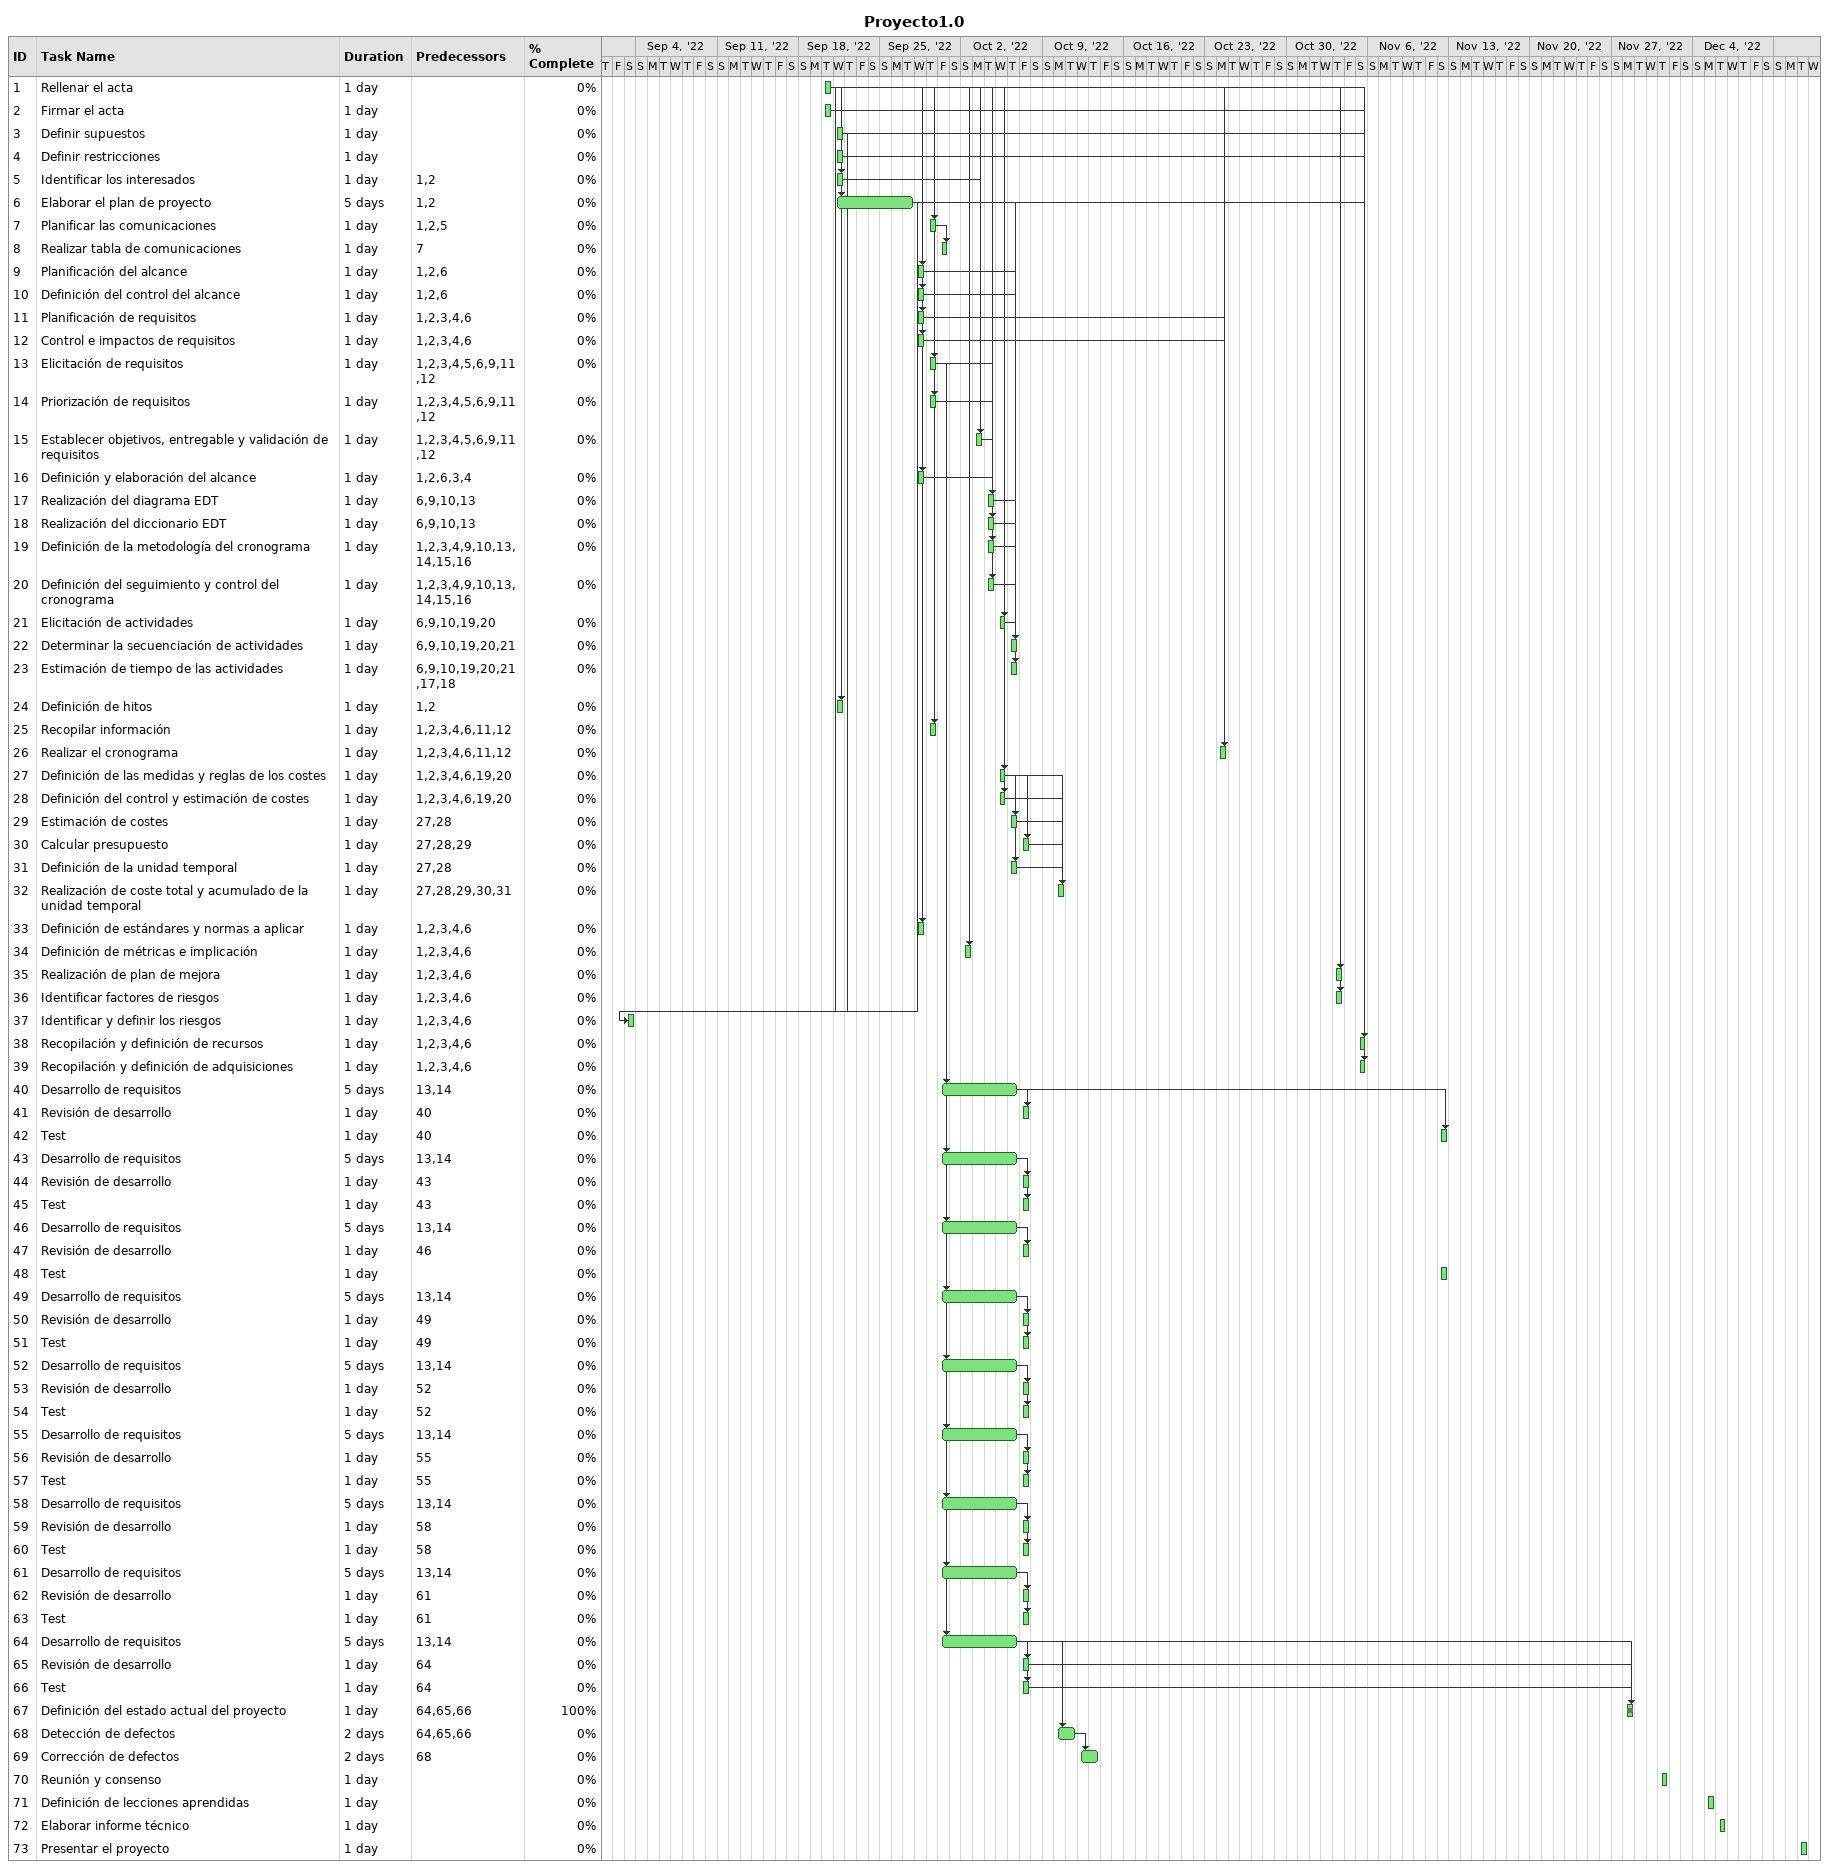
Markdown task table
Proyecto1.0

| ID | Task | Duration | Start | Finish | Predecessors | % complete |
|---|---|---|---|---|---|---|
| 1 | Rellenar el acta | 1d | 2022-09-20 | 2022-09-20 |  | 0 |
| 2 | Firmar el acta | 1d | 2022-09-20 | 2022-09-20 |  | 0 |
| 3 | Definir supuestos | 1d | 2022-09-21 | 2022-09-21 |  | 0 |
| 4 | Definir restricciones | 1d | 2022-09-21 | 2022-09-21 |  | 0 |
| 5 | Identificar los interesados | 1d | 2022-09-21 | 2022-09-21 | 1, 2 | 0 |
| 6 | Elaborar el plan de proyecto | 5d | 2022-09-21 | 2022-09-27 | 1, 2 | 0 |
| 7 | Planificar las comunicaciones | 1d | 2022-09-29 | 2022-09-29 | 1, 2, 5 | 0 |
| 8 | Realizar tabla de comunicaciones | 1d | 2022-09-30 | 2022-09-30 | 7 | 0 |
| 9 | Planificación del alcance | 1d | 2022-09-28 | 2022-09-28 | 1, 2, 6 | 0 |
| 10 | Definición del control del alcance | 1d | 2022-09-28 | 2022-09-28 | 1, 2, 6 | 0 |
| 11 | Planificación de requisitos | 1d | 2022-09-28 | 2022-09-28 | 1, 2, 3, 4, 6 | 0 |
| 12 | Control e impactos de requisitos | 1d | 2022-09-28 | 2022-09-28 | 1, 2, 3, 4, 6 | 0 |
| 13 | Elicitación de requisitos | 1d | 2022-09-29 | 2022-09-29 | 1, 2, 3, 4, 5, 6, 9, 11, 12 | 0 |
| 14 | Priorización de requisitos | 1d | 2022-09-29 | 2022-09-29 | 1, 2, 3, 4, 5, 6, 9, 11, 12 | 0 |
| 15 | Establecer objetivos, entregable y validación de requisitos | 1d | 2022-10-03 | 2022-10-03 | 1, 2, 3, 4, 5, 6, 9, 11, 12 | 0 |
| 16 | Definición y elaboración del alcance | 1d | 2022-09-28 | 2022-09-28 | 1, 2, 6, 3, 4 | 0 |
| 17 | Realización del diagrama EDT | 1d | 2022-10-04 | 2022-10-04 | 6, 9, 10, 13 | 0 |
| 18 | Realización del diccionario EDT | 1d | 2022-10-04 | 2022-10-04 | 6, 9, 10, 13 | 0 |
| 19 | Definición de la metodología del cronograma | 1d | 2022-10-04 | 2022-10-04 | 1, 2, 3, 4, 9, 10, 13, 14, 15, 16 | 0 |
| 20 | Definición del seguimiento y control del cronograma | 1d | 2022-10-04 | 2022-10-04 | 1, 2, 3, 4, 9, 10, 13, 14, 15, 16 | 0 |
| 21 | Elicitación de actividades | 1d | 2022-10-05 | 2022-10-05 | 6, 9, 10, 19, 20 | 0 |
| 22 | Determinar la secuenciación de actividades | 1d | 2022-10-06 | 2022-10-06 | 6, 9, 10, 19, 20, 21 | 0 |
| 23 | Estimación de tiempo de las actividades | 1d | 2022-10-06 | 2022-10-06 | 6, 9, 10, 19, 20, 21, 17, 18 | 0 |
| 24 | Definición de hitos | 1d | 2022-09-21 | 2022-09-21 | 1, 2 | 0 |
| 25 | Recopilar información | 1d | 2022-09-29 | 2022-09-29 | 1, 2, 3, 4, 6, 11, 12 | 0 |
| 26 | Realizar el cronograma | 1d | 2022-10-24 | 2022-10-24 | 1, 2, 3, 4, 6, 11, 12 | 0 |
| 27 | Definición de las medidas y reglas de los costes | 1d | 2022-10-05 | 2022-10-05 | 1, 2, 3, 4, 6, 19, 20 | 0 |
| 28 | Definición del control y estimación de costes | 1d | 2022-10-05 | 2022-10-05 | 1, 2, 3, 4, 6, 19, 20 | 0 |
| 29 | Estimación de costes | 1d | 2022-10-06 | 2022-10-06 | 27, 28 | 0 |
| 30 | Calcular presupuesto | 1d | 2022-10-07 | 2022-10-07 | 27, 28, 29 | 0 |
| 31 | Definición de la unidad temporal | 1d | 2022-10-06 | 2022-10-06 | 27, 28 | 0 |
| 32 | Realización de coste total y acumulado de la unidad temporal | 1d | 2022-10-10 | 2022-10-10 | 27, 28, 29, 30, 31 | 0 |
| 33 | Definición de estándares y normas a aplicar | 1d | 2022-09-28 | 2022-09-28 | 1, 2, 3, 4, 6 | 0 |
| 34 | Definición de métricas e implicación | 1d | 2022-10-02 | 2022-10-02 | 1, 2, 3, 4, 6 | 0 |
| 35 | Realización de plan de mejora | 1d | 2022-11-03 | 2022-11-03 | 1, 2, 3, 4, 6 | 0 |
| 36 | Identificar factores de riesgos | 1d | 2022-11-03 | 2022-11-03 | 1, 2, 3, 4, 6 | 0 |
| 37 | Identificar y definir los riesgos | 1d | 2022-09-03 | 2022-09-03 | 1, 2, 3, 4, 6 | 0 |
| 38 | Recopilación y definición de recursos | 1d | 2022-11-05 | 2022-11-05 | 1, 2, 3, 4, 6 | 0 |
| 39 | Recopilación y definición de adquisiciones | 1d | 2022-11-05 | 2022-11-05 | 1, 2, 3, 4, 6 | 0 |
| 40 | Desarrollo de requisitos | 5d | 2022-09-30 | 2022-10-06 | 13, 14 | 0 |
| 41 | Revisión de desarrollo | 1d | 2022-10-07 | 2022-10-07 | 40 | 0 |
| 42 | Test | 1d | 2022-11-12 | 2022-11-12 | 40 | 0 |
| 43 | Desarrollo de requisitos | 5d | 2022-09-30 | 2022-10-06 | 13, 14 | 0 |
| 44 | Revisión de desarrollo | 1d | 2022-10-07 | 2022-10-07 | 43 | 0 |
| 45 | Test | 1d | 2022-10-07 | 2022-10-07 | 43 | 0 |
| 46 | Desarrollo de requisitos | 5d | 2022-09-30 | 2022-10-06 | 13, 14 | 0 |
| 47 | Revisión de desarrollo | 1d | 2022-10-07 | 2022-10-07 | 46 | 0 |
| 48 | Test | 1d | 2022-11-12 | 2022-11-12 |  | 0 |
| 49 | Desarrollo de requisitos | 5d | 2022-09-30 | 2022-10-06 | 13, 14 | 0 |
| 50 | Revisión de desarrollo | 1d | 2022-10-07 | 2022-10-07 | 49 | 0 |
| 51 | Test | 1d | 2022-10-07 | 2022-10-07 | 49 | 0 |
| 52 | Desarrollo de requisitos | 5d | 2022-09-30 | 2022-10-06 | 13, 14 | 0 |
| 53 | Revisión de desarrollo | 1d | 2022-10-07 | 2022-10-07 | 52 | 0 |
| 54 | Test | 1d | 2022-10-07 | 2022-10-07 | 52 | 0 |
| 55 | Desarrollo de requisitos | 5d | 2022-09-30 | 2022-10-06 | 13, 14 | 0 |
| 56 | Revisión de desarrollo | 1d | 2022-10-07 | 2022-10-07 | 55 | 0 |
| 57 | Test | 1d | 2022-10-07 | 2022-10-07 | 55 | 0 |
| 58 | Desarrollo de requisitos | 5d | 2022-09-30 | 2022-10-06 | 13, 14 | 0 |
| 59 | Revisión de desarrollo | 1d | 2022-10-07 | 2022-10-07 | 58 | 0 |
| 60 | Test | 1d | 2022-10-07 | 2022-10-07 | 58 | 0 |
| 61 | Desarrollo de requisitos | 5d | 2022-09-30 | 2022-10-06 | 13, 14 | 0 |
| 62 | Revisión de desarrollo | 1d | 2022-10-07 | 2022-10-07 | 61 | 0 |
| 63 | Test | 1d | 2022-10-07 | 2022-10-07 | 61 | 0 |
| 64 | Desarrollo de requisitos | 5d | 2022-09-30 | 2022-10-06 | 13, 14 | 0 |
| 65 | Revisión de desarrollo | 1d | 2022-10-07 | 2022-10-07 | 64 | 0 |
| 66 | Test | 1d | 2022-10-07 | 2022-10-07 | 64 | 0 |
| 67 | Definición del estado actual del proyecto | 1d | 2022-11-28 | 2022-11-28 | 64, 65, 66 | 100 |
| 68 | Detección de defectos | 2d | 2022-10-10 | 2022-10-11 | 64, 65, 66 | 0 |
| 69 | Corrección de defectos | 2d | 2022-10-12 | 2022-10-13 | 68 | 0 |
| 70 | Reunión y consenso | 1d | 2022-12-01 | 2022-12-01 |  | 0 |
| 71 | Definición de lecciones aprendidas | 1d | 2022-12-05 | 2022-12-05 |  | 0 |
| 72 | Elaborar informe técnico | 1d | 2022-12-06 | 2022-12-06 |  | 0 |
| 73 | Presentar el proyecto | 1d | 2022-12-13 | 2022-12-13 |  | 0 |
